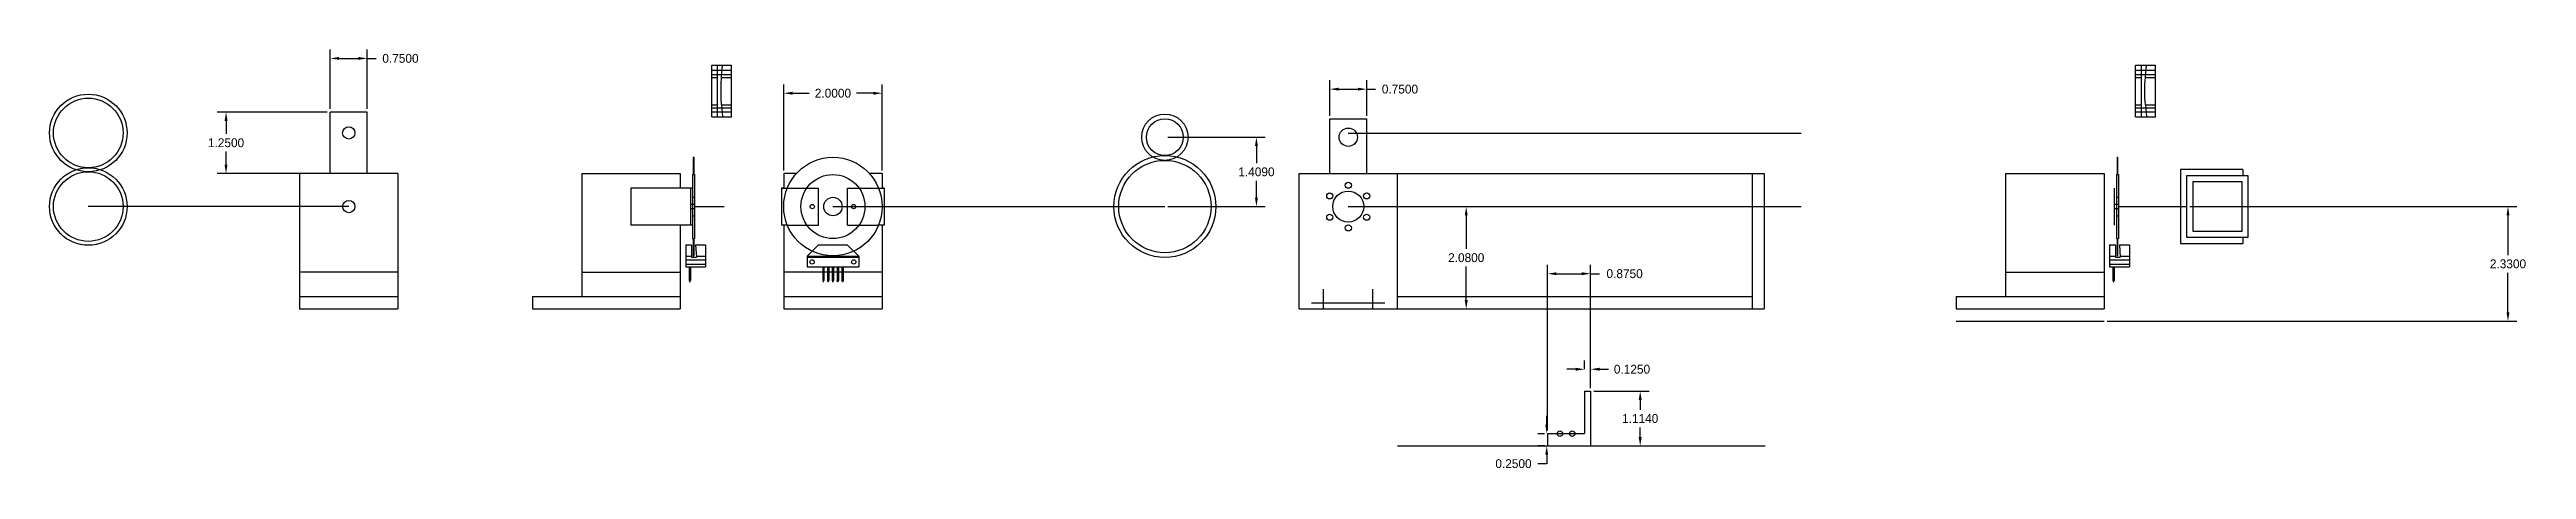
# Model space of a CAD drawing. Header units: inches. Extents: x 21.1 to 71.4, y 8.7 to 17.2.
import ezdxf

# ---------------------------------------------------------------- set-up
doc = ezdxf.new("R2010")
doc.units = ezdxf.units.IN
doc.header["$MEASUREMENT"] = 0
doc.dimstyles.get("Standard").update_dxf_attribs({"dimtxt": 0.18, "dimasz": 0.18, "dimexe": 0.18, "dimexo": 0.0625, "dimgap": 0.09, "dimtad": 0, "dimtih": 1, "dimtoh": 1, "dimdec": 4, "dimzin": 0, "dimdsep": 46, "dimtxsty": 'Standard', "dimcen": 0.09, "dimadec": 0, "dimazin": 0, "dimtfac": 1, "dimtdec": 4, "dimtofl": 0, "dimtmove": 0, "dimatfit": 3, "dimfxl": 0, "dimtolj": 1, "dimtzin": 0, "dimarcsym": 0})

# ---------------------------------------------------------------- blocks, each defined once
blk = doc.blocks.new('encoder')
for p, q in [((0, 0.45), (0, 0)), ((0, 0.45), (0.1175, 0.45)), ((0, 0.222), (0.1175, 0.222)), ((0, 0.1455), (0, 0.058)), ((0, 0), (0.4025, 0)), ((0.0685, 0), (0.0685, -0.272)), ((0.0935, 0), (0.0935, -0.272)), ((0.1175, 0.45), (0.1175, 0.2)), ((0.1175, 0.2), (0.218, 0.2)), ((0.1985, 0.45), (0.218, 0.2)), ((0.1985, 0.45), (0.4025, 0.45)), ((0.2163, 0.222), (0.4025, 0.222)), ((0.4025, 0.45), (0.4025, 0)), ((0.0685, -0.272), (0.0935, -0.272)), ((0.0685, -0.272), (0.079, -0.3)), ((0.079, -0.3), (0.083, -0.3)), ((0.083, -0.3), (0.0935, -0.272))]:
    blk.add_line(p, q)
at = {"color": 5}
for p, q in [((0, 0.1455), (0.4025, 0.1455)), ((0, 0.058), (0.4025, 0.058))]:
    blk.add_line(p, q, dxfattribs=at)
blk = doc.blocks.new('encoder2')
for p, q in [((0, 0.222), (0.23175, 0.45)), ((0, 0.222), (1.048, 0.222)), ((0, 0.222), (0, 0)), ((0, 0), (1.048, 0)), ((0.23175, 0.45), (0.81625, 0.45)), ((0.3155, 0), (0.3155, -0.272)), ((0.3405, 0), (0.3405, -0.272)), ((0.3405, 0), (0.3405, -0.272)), ((0.4135, 0), (0.4135, -0.272)), ((0.4385, 0), (0.4385, -0.272)), ((0.4385, 0), (0.4385, -0.272)), ((0.5115, 0), (0.5115, -0.272)), ((0.5365, 0), (0.5365, -0.272)), ((0.6095, 0), (0.6095, -0.272)), ((0.6095, 0), (0.6095, -0.272)), ((0.6345, 0), (0.6345, -0.272)), ((0.7075, 0), (0.7075, -0.272)), ((0.7075, 0), (0.7075, -0.272)), ((0.7325, 0), (0.7325, -0.272)), ((1.048, 0.222), (0.81625, 0.45)), ((1.048, 0.222), (1.048, 0)), ((0.3155, -0.272), (0.326, -0.3)), ((0.3155, -0.272), (0.3405, -0.272)), ((0.326, -0.3), (0.33, -0.3)), ((0.33, -0.3), (0.3405, -0.272)), ((0.4135, -0.272), (0.424, -0.3)), ((0.4135, -0.272), (0.4385, -0.272)), ((0.424, -0.3), (0.428, -0.3)), ((0.428, -0.3), (0.4385, -0.272)), ((0.5115, -0.272), (0.522, -0.3)), ((0.5115, -0.272), (0.5365, -0.272)), ((0.522, -0.3), (0.526, -0.3)), ((0.526, -0.3), (0.5365, -0.272)), ((0.62, -0.3), (0.6095, -0.272)), ((0.6345, -0.272), (0.6095, -0.272)), ((0.624, -0.3), (0.62, -0.3)), ((0.6345, -0.272), (0.624, -0.3)), ((0.718, -0.3), (0.7075, -0.272)), ((0.7325, -0.272), (0.7075, -0.272)), ((0.722, -0.3), (0.718, -0.3)), ((0.7325, -0.272), (0.722, -0.3))]:
    blk.add_line(p, q)
at = {"color": 5}
blk.add_line((0, 0.2), (1.048, 0.2), dxfattribs=at)
for centre in [(0.10175, 0.10175), (0.94625, 0.10175)]:
    blk.add_circle(centre, 0.04375)
blk = doc.blocks.new('*D3')
at = {"color": 0, "lineweight": -2}
for p, q in [((47.503, 14.031), (50.016, 14.031)), ((49.836, 13.851), (49.836, 13.171)), ((49.836, 12.131), (49.836, 12.811)), ((48.503, 11.951), (50.016, 11.951))]:
    blk.add_line(p, q, dxfattribs=at)
at = {"color": 0}
for points in [[(49.806, 13.851), (49.866, 13.851), (49.836, 14.031)], [(49.806, 12.131), (49.866, 12.131), (49.836, 11.951)]]:
    blk.add_solid(points, dxfattribs=at)
at = {"layer": 'Defpoints', "color": 0}
for p in [(47.44, 14.031), (48.44, 11.951), (49.836, 11.951)]:
    blk.add_point(p, dxfattribs=at)
at = {"color": 0, "insert": (49.836, 12.991), "char_height": 0.18, "attachment_point": 5}
blk.add_mtext('\\A1;2.0800', dxfattribs=at)
blk = doc.blocks.new('*D4')
at = {"color": 0, "lineweight": -2}
for p, q in [((35.974, 14.763), (35.974, 16.513)), ((36.154, 16.333), (36.494, 16.333)), ((37.794, 16.333), (37.454, 16.333)), ((37.974, 14.763), (37.974, 16.513))]:
    blk.add_line(p, q, dxfattribs=at)
at = {"color": 0}
for points in [[(36.154, 16.363), (36.154, 16.303), (35.974, 16.333)], [(37.794, 16.363), (37.794, 16.303), (37.974, 16.333)]]:
    blk.add_solid(points, dxfattribs=at)
at = {"layer": 'Defpoints', "color": 0}
for p in [(37.974, 16.333), (35.974, 14.701), (37.974, 14.701)]:
    blk.add_point(p, dxfattribs=at)
at = {"color": 0, "insert": (36.974, 16.333), "char_height": 0.18, "attachment_point": 5}
blk.add_mtext('\\A1;2.0000', dxfattribs=at)
blk = doc.blocks.new('*D5')
at = {"color": 0, "lineweight": -2}
for p, q in [((43.778, 15.44), (45.755, 15.44)), ((45.575, 15.26), (45.575, 14.915)), ((45.575, 14.211), (45.575, 14.555)), ((43.778, 14.031), (45.755, 14.031))]:
    blk.add_line(p, q, dxfattribs=at)
at = {"color": 0}
for points in [[(45.545, 15.26), (45.605, 15.26), (45.575, 15.44)], [(45.545, 14.211), (45.605, 14.211), (45.575, 14.031)]]:
    blk.add_solid(points, dxfattribs=at)
at = {"layer": 'Defpoints', "color": 0}
for p in [(43.716, 15.44), (43.716, 14.031), (45.575, 14.031)]:
    blk.add_point(p, dxfattribs=at)
at = {"color": 0, "insert": (45.575, 14.735), "char_height": 0.18, "attachment_point": 5}
blk.add_mtext('\\A1;1.4090', dxfattribs=at)
blk = doc.blocks.new('*D6')
at = {"color": 0, "lineweight": -2}
for p, q in [((51.488, 9.479), (51.488, 12.846)), ((51.668, 12.666), (52.183, 12.666)), ((52.363, 10.343), (52.363, 12.846)), ((52.363, 12.666), (52.543, 12.666))]:
    blk.add_line(p, q, dxfattribs=at)
at = {"color": 0}
for points in [[(51.668, 12.696), (51.668, 12.636), (51.488, 12.666)], [(52.183, 12.696), (52.183, 12.636), (52.363, 12.666)]]:
    blk.add_solid(points, dxfattribs=at)
at = {"layer": 'Defpoints', "color": 0}
for p in [(52.363, 12.666), (52.363, 10.28), (51.488, 9.416)]:
    blk.add_point(p, dxfattribs=at)
at = {"color": 0, "insert": (53.053, 12.666), "char_height": 0.18, "attachment_point": 5}
blk.add_mtext('\\A1;0.8750', dxfattribs=at)
blk = doc.blocks.new('*D7')
at = {"color": 0, "lineweight": -2}
for p, q in [((52.426, 10.28), (53.549, 10.28)), ((53.369, 10.1), (53.369, 9.903)), ((52.426, 9.166), (53.549, 9.166)), ((53.369, 9.346), (53.369, 9.543))]:
    blk.add_line(p, q, dxfattribs=at)
at = {"color": 0}
for points in [[(53.339, 10.1), (53.399, 10.1), (53.369, 10.28)], [(53.339, 9.346), (53.399, 9.346), (53.369, 9.166)]]:
    blk.add_solid(points, dxfattribs=at)
at = {"layer": 'Defpoints', "color": 0}
for p in [(52.363, 10.28), (53.369, 10.28), (52.363, 9.166)]:
    blk.add_point(p, dxfattribs=at)
at = {"color": 0, "insert": (53.369, 9.723), "char_height": 0.18, "attachment_point": 5}
blk.add_mtext('\\A1;1.1140', dxfattribs=at)
blk = doc.blocks.new('*D8')
at = {"color": 0, "lineweight": -2}
for p, q in [((47.065, 15.877), (47.065, 16.596)), ((47.245, 16.416), (47.635, 16.416)), ((47.815, 15.877), (47.815, 16.596)), ((47.815, 16.416), (47.995, 16.416))]:
    blk.add_line(p, q, dxfattribs=at)
at = {"color": 0}
for points in [[(47.245, 16.446), (47.245, 16.386), (47.065, 16.416)], [(47.635, 16.446), (47.635, 16.386), (47.815, 16.416)]]:
    blk.add_solid(points, dxfattribs=at)
at = {"layer": 'Defpoints', "color": 0}
for p in [(47.815, 16.416), (47.065, 15.815), (47.815, 15.815)]:
    blk.add_point(p, dxfattribs=at)
at = {"color": 0, "insert": (48.49, 16.416), "char_height": 0.18, "attachment_point": 5}
blk.add_mtext('\\A1;0.7500', dxfattribs=at)
blk = doc.blocks.new('*D9')
at = {"color": 0, "lineweight": -2}
for p, q in [((51.471, 9.596), (51.471, 9.776)), ((51.426, 9.416), (51.291, 9.416)), ((51.426, 9.166), (51.291, 9.166)), ((51.471, 8.806), (51.291, 8.806)), ((51.471, 8.986), (51.471, 8.806))]:
    blk.add_line(p, q, dxfattribs=at)
at = {"color": 0}
for points in [[(51.441, 9.596), (51.501, 9.596), (51.471, 9.416)], [(51.441, 8.986), (51.501, 8.986), (51.471, 9.166)]]:
    blk.add_solid(points, dxfattribs=at)
at = {"layer": 'Defpoints', "color": 0}
for p in [(51.471, 9.166), (51.488, 9.416), (51.488, 9.166)]:
    blk.add_point(p, dxfattribs=at)
at = {"color": 0, "insert": (50.796, 8.806), "char_height": 0.18, "attachment_point": 5}
blk.add_mtext('\\A1;0.2500', dxfattribs=at)
blk = doc.blocks.new('*D10')
at = {"color": 0, "lineweight": -2}
for p, q in [((52.058, 10.725), (51.878, 10.725)), ((52.238, 10.725), (52.238, 10.905)), ((52.363, 10.725), (52.363, 10.905)), ((52.543, 10.725), (52.723, 10.725))]:
    blk.add_line(p, q, dxfattribs=at)
at = {"color": 0}
for points in [[(52.058, 10.755), (52.058, 10.695), (52.238, 10.725)], [(52.543, 10.755), (52.543, 10.695), (52.363, 10.725)]]:
    blk.add_solid(points, dxfattribs=at)
at = {"layer": 'Defpoints', "color": 0}
for p in [(52.238, 10.663), (52.363, 10.725), (52.363, 10.663)]:
    blk.add_point(p, dxfattribs=at)
at = {"color": 0, "insert": (53.203, 10.725), "char_height": 0.18, "attachment_point": 5}
blk.add_mtext('\\A1;0.1250', dxfattribs=at)
blk = doc.blocks.new('*D11')
at = {"color": 0, "lineweight": -2}
for p, q in [((64.53, 14.031), (71.174, 14.031)), ((70.994, 13.851), (70.994, 13.046)), ((70.994, 11.881), (70.994, 12.686)), ((62.852, 11.701), (71.174, 11.701))]:
    blk.add_line(p, q, dxfattribs=at)
at = {"color": 0}
for points in [[(70.964, 13.851), (71.024, 13.851), (70.994, 14.031)], [(70.964, 11.881), (71.024, 11.881), (70.994, 11.701)]]:
    blk.add_solid(points, dxfattribs=at)
at = {"layer": 'Defpoints', "color": 0}
for p in [(64.467, 14.031), (62.79, 11.701), (70.994, 11.701)]:
    blk.add_point(p, dxfattribs=at)
at = {"color": 0, "insert": (70.994, 12.866), "char_height": 0.18, "attachment_point": 5}
blk.add_mtext('\\A1;2.3300', dxfattribs=at)
blk = doc.blocks.new('*D12')
at = {"color": 0, "lineweight": -2}
for p, q in [((26.703, 15.951), (24.468, 15.951)), ((24.648, 15.771), (24.648, 15.506)), ((24.648, 14.881), (24.648, 15.146)), ((26.703, 14.701), (24.468, 14.701))]:
    blk.add_line(p, q, dxfattribs=at)
at = {"color": 0}
for points in [[(24.618, 15.771), (24.678, 15.771), (24.648, 15.951)], [(24.618, 14.881), (24.678, 14.881), (24.648, 14.701)]]:
    blk.add_solid(points, dxfattribs=at)
at = {"layer": 'Defpoints', "color": 0}
for p in [(24.648, 15.951), (26.765, 15.951), (26.765, 14.701)]:
    blk.add_point(p, dxfattribs=at)
at = {"color": 0, "insert": (24.648, 15.326), "char_height": 0.18, "attachment_point": 5}
blk.add_mtext('\\A1;1.2500', dxfattribs=at)
blk = doc.blocks.new('*D13')
at = {"color": 0, "lineweight": -2}
for p, q in [((26.765, 16.013), (26.765, 17.221)), ((27.515, 16.013), (27.515, 17.221)), ((26.945, 17.041), (27.335, 17.041)), ((27.515, 17.041), (27.695, 17.041))]:
    blk.add_line(p, q, dxfattribs=at)
at = {"color": 0}
for points in [[(26.945, 17.071), (26.945, 17.011), (26.765, 17.041)], [(27.335, 17.071), (27.335, 17.011), (27.515, 17.041)]]:
    blk.add_solid(points, dxfattribs=at)
at = {"layer": 'Defpoints', "color": 0}
for p in [(27.515, 17.041), (26.765, 15.951), (27.515, 15.951)]:
    blk.add_point(p, dxfattribs=at)
at = {"color": 0, "insert": (28.19, 17.041), "char_height": 0.18, "attachment_point": 5}
blk.add_mtext('\\A1;0.7500', dxfattribs=at)

msp = doc.modelspace()

# ---------------------------------------------------------------- linework, layer by layer
for p, q in [((34.51332, 16.9001), (34.91582, 16.9001)), ((34.51332, 15.8521), (34.51332, 16.9001)), ((34.51332, 16.6521), (34.63082, 16.6521)), ((34.63082, 15.8521), (34.63082, 16.9001)), ((34.70182, 16.5196), (34.71182, 16.6521)), ((34.71182, 16.6521), (34.73132, 16.9001)), ((34.71182, 16.6521), (34.91582, 16.6521)), ((34.91582, 15.8521), (34.91582, 16.9001)), ((63.43112, 15.8521), (63.43112, 16.9001)), ((63.43112, 16.9001), (63.83362, 16.9001)), ((63.43112, 16.6521), (63.54862, 16.6521)), ((63.54862, 15.8521), (63.54862, 16.9001)), ((63.61962, 16.5196), (63.62962, 16.6521)), ((63.62962, 16.6521), (63.64912, 16.9001)), ((63.62962, 16.6521), (63.83362, 16.6521)), ((63.83362, 15.8521), (63.83362, 16.9001)), ((34.51332, 16.1001), (34.63082, 16.1001)), ((34.70182, 16.2326), (34.70182, 16.5196)), ((34.71182, 16.1001), (34.70182, 16.2326)), ((34.71182, 16.1001), (34.73132, 15.8521)), ((34.71182, 16.1001), (34.91582, 16.1001)), ((63.43112, 16.1001), (63.54862, 16.1001)), ((63.61962, 16.2326), (63.61962, 16.5196)), ((63.62962, 16.1001), (63.61962, 16.2326)), ((63.62962, 16.1001), (63.64912, 15.8521)), ((63.62962, 16.1001), (63.83362, 16.1001)), ((26.76505, 14.70073), (26.76505, 15.95073)), ((27.51505, 15.95073), (26.76505, 15.95073)), ((27.51505, 14.70073), (27.51505, 15.95073)), ((34.51332, 15.8521), (34.91582, 15.8521)), ((47.06506, 14.70073), (47.06506, 15.81473)), ((47.06506, 15.81473), (47.81506, 15.81473)), ((47.81506, 14.70073), (47.81506, 15.81473)), ((63.43112, 15.8521), (63.83362, 15.8521)), ((47.44006, 15.52073), (56.64108, 15.52073)), ((28.14005, 14.70073), (26.14005, 14.70073)), ((26.14005, 14.70073), (26.14005, 11.95073)), ((28.14005, 14.70073), (28.14005, 11.95073)), ((31.87203, 14.70073), (31.87203, 12.20073)), ((31.87203, 14.70073), (33.87203, 14.70073)), ((33.87203, 14.70073), (33.87203, 14.40573)), ((34.12203, 14.68073), (34.12203, 13.38073)), ((34.12203, 14.68073), (34.16503, 14.68073)), ((34.13853, 15.03073), (34.14853, 15.03073)), ((34.13853, 15.03073), (34.13853, 14.68073)), ((34.14853, 15.03073), (34.14853, 14.68073)), ((34.16503, 14.68073), (34.16503, 13.38073)), ((35.9739, 14.70073), (35.9739, 14.40573)), ((36.23154, 14.70073), (35.9739, 14.70073)), ((37.9739, 14.70073), (37.71626, 14.70073)), ((37.9739, 14.70073), (37.9739, 14.40573)), ((46.44006, 11.95073), (46.44006, 14.70073)), ((46.44006, 14.70073), (48.44006, 14.70073)), ((48.44006, 11.95073), (48.44006, 14.70073)), ((48.44006, 14.70073), (55.89033, 14.70073)), ((55.64033, 14.70073), (55.64033, 11.95073)), ((55.89033, 14.70073), (55.89033, 11.95073)), ((60.78983, 14.70073), (62.78983, 14.70073)), ((60.78983, 14.70073), (60.78983, 12.20073)), ((62.78983, 14.70073), (62.78983, 12.20073)), ((63.03983, 14.68073), (63.03983, 13.38073)), ((63.03983, 14.68073), (63.08283, 14.68073)), ((63.05633, 15.03073), (63.05633, 14.68073)), ((63.05633, 15.03073), (63.06633, 15.03073)), ((63.06633, 15.03073), (63.06633, 14.68073)), ((63.08283, 14.68073), (63.08283, 13.38073)), ((65.61175, 14.78073), (64.34225, 14.78073)), ((64.34225, 14.78073), (64.34225, 13.28073)), ((64.46725, 14.65573), (64.46725, 13.40573)), ((65.71725, 14.65573), (64.46725, 14.65573)), ((65.61175, 14.78073), (65.61175, 14.65573)), ((65.71725, 13.40573), (65.71725, 14.65573)), ((34.12203, 14.40573), (32.87203, 14.40573)), ((32.87203, 14.40573), (32.87203, 13.65573)), ((35.9319, 14.40573), (35.9319, 13.65573)), ((35.9739, 14.40573), (35.9319, 14.40573)), ((35.9319, 14.40573), (36.04688, 14.40573)), ((37.90093, 14.40573), (38.0159, 14.40573)), ((38.0159, 14.40573), (37.9739, 14.40573)), ((38.0159, 14.40573), (38.0159, 13.65573)), ((65.59225, 14.53073), (64.59225, 14.53073)), ((64.59225, 14.53073), (64.59225, 13.53073)), ((65.59225, 13.53073), (65.59225, 14.53073)), ((27.14005, 14.03073), (21.85066, 14.03073)), ((34.12203, 13.65573), (32.87203, 13.65573)), ((33.87203, 13.65573), (33.87203, 12.20073)), ((34.16503, 14.03073), (34.76524, 14.03073)), ((35.9739, 13.65573), (35.9319, 13.65573)), ((36.04688, 13.65573), (35.9319, 13.65573)), ((35.9739, 13.65573), (35.9739, 11.95073)), ((36.9739, 14.03073), (43.7159, 14.03073)), ((38.0159, 13.65573), (37.90093, 13.65573)), ((38.0159, 13.65573), (37.9739, 13.65573)), ((37.9739, 13.65573), (37.9739, 11.95073)), ((47.44006, 14.03073), (56.64108, 14.03073)), ((63.08283, 14.03073), (63.68304, 14.03073)), ((63.68304, 14.03073), (64.46725, 14.03073)), ((34.12203, 13.38073), (34.16503, 13.38073)), ((34.13853, 13.38073), (34.13853, 13.03073)), ((34.14853, 13.38073), (34.14853, 13.03073)), ((63.03983, 13.38073), (63.08283, 13.38073)), ((63.05633, 13.38073), (63.05633, 13.03073)), ((63.06633, 13.38073), (63.06633, 13.03073)), ((64.34225, 13.28073), (65.61175, 13.28073)), ((64.46725, 13.40573), (65.71725, 13.40573)), ((64.59225, 13.53073), (65.59225, 13.53073)), ((65.61175, 13.40573), (65.61175, 13.28073)), ((28.14005, 12.70073), (26.14005, 12.70073)), ((31.87203, 12.70073), (33.87203, 12.70073)), ((34.13853, 13.03073), (34.14853, 13.03073)), ((37.9739, 12.70073), (35.9739, 12.70073)), ((60.78983, 12.70073), (62.78983, 12.70073)), ((63.05633, 13.03073), (63.06633, 13.03073)), ((26.14005, 12.20073), (28.14005, 12.20073)), ((30.87203, 12.20073), (33.87203, 12.20073)), ((30.87203, 12.20073), (30.87203, 11.95073)), ((33.87203, 12.20073), (33.87203, 11.95073)), ((35.9739, 12.20073), (37.9739, 12.20073)), ((46.69384, 12.07573), (48.18628, 12.07573)), ((46.94006, 11.95073), (46.94006, 12.34969)), ((47.94006, 11.95073), (47.94006, 12.34969)), ((48.44006, 12.20073), (55.64033, 12.20073)), ((59.78983, 12.20073), (59.78983, 11.95073)), ((59.78983, 12.20073), (62.78983, 12.20073)), ((62.78983, 12.20073), (62.78983, 11.95073)), ((26.14005, 11.95073), (28.14005, 11.95073)), ((30.87203, 11.95073), (33.87203, 11.95073)), ((35.9739, 11.95073), (37.9739, 11.95073)), ((46.44006, 11.95073), (48.44006, 11.95073)), ((48.44006, 11.95073), (55.89033, 11.95073)), ((59.78983, 11.95073), (62.78983, 11.95073)), ((59.78983, 11.70073), (62.78983, 11.70073)), ((52.23819, 10.28045), (52.36319, 10.28045)), ((52.23819, 10.28045), (52.23819, 9.41645)), ((52.36319, 10.28045), (52.36319, 9.16645)), ((48.44006, 9.16645), (55.90449, 9.16645)), ((51.48819, 9.41645), (52.23819, 9.41645)), ((51.48819, 9.41645), (51.48819, 9.16645))]:
    msp.add_line(p, q)
at = {"color": 5}
for p, q in [((34.51332, 16.79995), (34.91582, 16.79995)), ((34.51332, 16.71245), (34.91582, 16.71245)), ((63.43112, 16.79995), (63.83362, 16.79995)), ((63.43112, 16.71245), (63.83362, 16.71245)), ((34.51332, 16.03974), (34.91582, 16.03974)), ((34.51332, 15.95224), (34.91582, 15.95224)), ((63.43112, 16.03974), (63.83362, 16.03974)), ((63.43112, 15.95224), (63.83362, 15.95224)), ((34.08003, 14.40573), (34.08003, 13.65573)), ((34.12203, 14.21823), (34.16503, 14.21823)), ((36.04688, 14.40573), (36.68015, 14.40573)), ((36.68015, 13.65573), (36.68015, 14.40573)), ((37.26765, 13.65573), (37.26765, 14.40573)), ((37.26765, 14.40573), (37.90093, 14.40573)), ((62.99783, 14.40573), (62.99783, 13.65573)), ((63.03983, 14.21823), (63.08283, 14.21823)), ((34.16503, 14.07448), (34.08003, 14.07448)), ((34.16503, 13.98698), (34.08003, 13.98698)), ((34.12203, 13.84323), (34.16503, 13.84323)), ((36.04688, 13.65573), (36.68015, 13.65573)), ((37.26765, 13.65573), (37.90093, 13.65573)), ((63.08283, 14.07448), (62.99783, 14.07448)), ((63.08283, 13.98698), (62.99783, 13.98698)), ((63.03983, 13.84323), (63.08283, 13.84323))]:
    msp.add_line(p, q, dxfattribs=at)
for centre, radius in [((21.85066, 15.52573), 0.7875), ((21.85066, 15.52573), 0.7075), ((27.14005, 15.52573), 0.125), ((43.7159, 15.43973), 0.47125), ((43.7159, 15.43973), 0.37425), ((47.44006, 15.43973), 0.1865), ((21.85066, 14.03073), 0.7875), ((21.85066, 14.03073), 0.7075), ((36.9739, 14.03073), 1), ((36.9739, 14.03073), 0.65), ((43.7159, 14.03073), 1.03475), ((43.7159, 14.03073), 0.93775), ((27.14005, 14.03073), 0.125), ((36.9739, 14.03073), 0.1875), ((47.06496, 14.24723), 0.063), ((47.44006, 14.03073), 0.31495), ((47.44006, 14.46383), 0.063), ((47.81516, 14.24723), 0.063), ((36.55515, 14.03073), 0.04375), ((37.39265, 14.03073), 0.04375), ((47.06496, 13.81423), 0.063), ((47.44006, 13.59763), 0.063), ((47.81516, 13.81423), 0.063), ((51.73819, 9.41645), 0.055), ((51.98819, 9.41645), 0.055)]:
    msp.add_circle(centre, radius)

# ---------------------------------------------------------------- block references
for name, p in [('encoder', (33.98488, 12.803)), ('encoder2', (36.4499, 12.803)), ('encoder', (62.90267, 12.803))]:
    msp.add_blockref(name, p)

# ---------------------------------------------------------------- dimensions: what is measured, and where the dimension line sits
for base, p1, p2, picture, middle in [((27.51505, 17.04128), (26.76505, 15.95073), (27.51505, 15.95073), '*D13', (28.19005, 17.04128)), ((37.9739, 16.33299), (35.9739, 14.70073), (37.9739, 14.70073), '*D4', (36.9739, 16.33299)), ((47.81506, 16.41629), (47.06506, 15.81473), (47.81506, 15.81473), '*D8', (48.49006, 16.41629)), ((52.36319, 12.66606), (51.48819, 9.41645), (52.36319, 10.28045), '*D6', (53.05319, 12.66606)), ((52.36319, 10.72525), (52.23819, 10.66275), (52.36319, 10.66275), '*D10', (53.20319, 10.72525))]:
    dim = msp.add_linear_dim(base=base, p1=p1, p2=p2, dimstyle='Standard')
    dim.commit()
    dim.dimension.update_dxf_attribs({"geometry": picture, "text_midpoint": middle})
for base, p1, p2, picture, middle in [((24.64846, 15.95073), (26.76505, 14.70073), (26.76505, 15.95073), '*D12', (24.64846, 15.32573)), ((45.57548, 14.03073), (43.7159, 15.43973), (43.7159, 14.03073), '*D5', (45.57548, 14.73523)), ((49.83576, 11.95073), (47.44006, 14.03073), (48.44006, 11.95073), '*D3', (49.83576, 12.99073)), ((70.99448, 11.70073), (64.46725, 14.03073), (62.78983, 11.70073), '*D11', (70.99448, 12.86573)), ((53.36892, 10.28045), (52.36319, 9.16645), (52.36319, 10.28045), '*D7', (53.36892, 9.72345)), ((51.47079, 9.16645), (51.48819, 9.41645), (51.48819, 9.16645), '*D9', (50.79579, 8.80645))]:
    dim = msp.add_linear_dim(base=base, p1=p1, p2=p2, angle=90, dimstyle='Standard')
    dim.commit()
    dim.dimension.update_dxf_attribs({"geometry": picture, "text_midpoint": middle})

doc.saveas('drawing.dxf')
